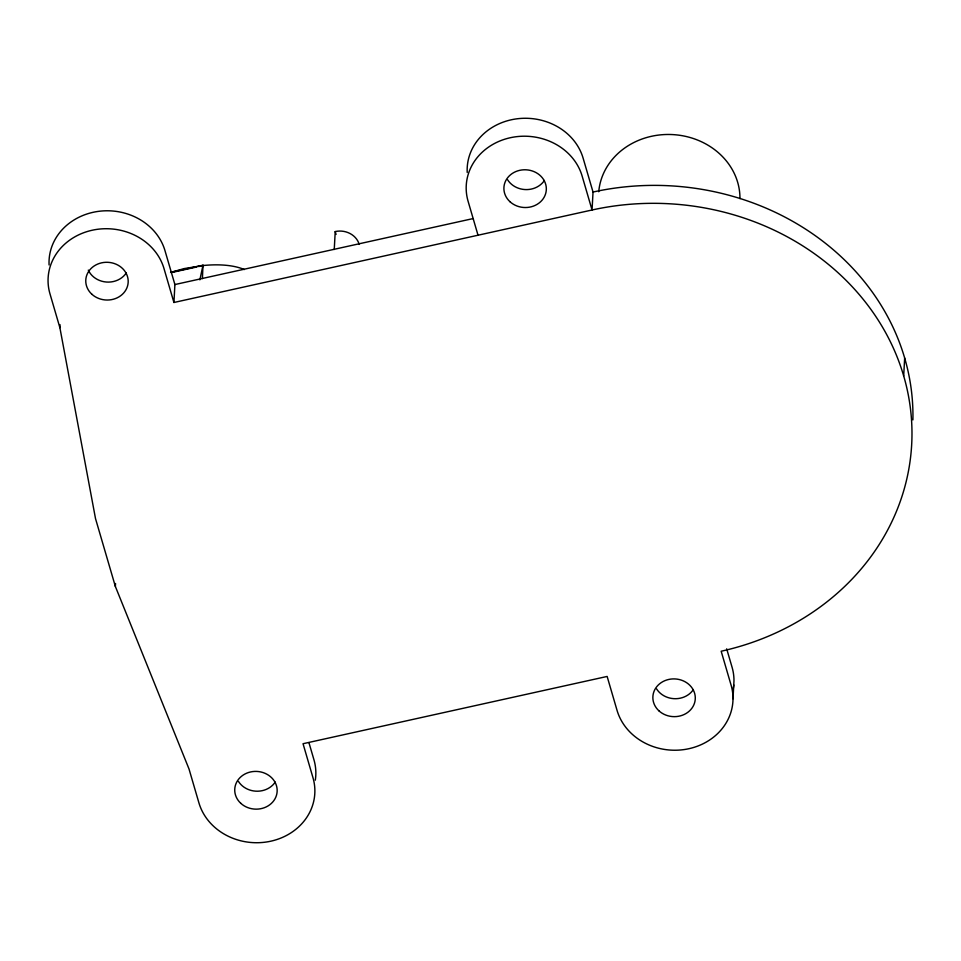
<?xml version="1.0" encoding="UTF-8"?>
<svg xmlns="http://www.w3.org/2000/svg" width="961" height="961" viewBox="0 0 961 961"><rect width="100%" height="100%" fill="white"/><g stroke="black" fill="none" stroke-linecap="round" stroke-linejoin="round"><path stroke-width="1.44" d="M904.661 358.009L903.688 375.943A255.446 227.204 3.1 0 1 721.17 651.222L731.093 685.157A58.945 52.435 3.1 0 1 688.977 748.691A58.945 52.435 3.1 0 1 617.058 710.395L607.136 676.448L303.039 743.718L312.962 777.665A58.945 52.435 3.1 0 1 270.846 841.187A58.945 52.435 3.1 0 1 198.927 802.891L189.005 768.956L115.368 586.474L95.511 518.592L59.894 327.713L60.05 324.722M115.368 586.474L115.536 583.495M903.688 375.943A255.446 227.204 3.1 0 0 592.06 209.991L173.929 302.487L174.902 284.552L164.968 250.605A58.945 52.435 3.1 0 0 99.103 211.276A58.945 52.435 3.1 0 0 49.083 264.96M202.399 278.582L202.999 265.2L170.83 272.311M334.248 249.5L335.221 231.565A19.652 17.478 3.1 0 1 359.186 244.322M467.214 172.463A58.945 52.435 3.1 0 1 517.234 118.768A58.945 52.435 3.1 0 1 583.099 158.109L593.033 192.044L592.06 209.991L582.126 176.043A58.945 52.435 3.1 0 0 510.219 137.747A58.945 52.435 3.1 0 0 468.091 201.269L478.025 235.217M733.015 698.767L733.976 680.832A58.945 52.435 3.1 0 0 732.066 667.222L726.684 648.843M199.864 279.855L202.999 265.2M170.541 272.431L184.164 268.587L203.768 265.464A78.598 34.284 -16.3 0 1 244.358 269.548M172.403 272.359L195.792 267.182M198.723 266.533L203.107 265.572M174.902 284.552L473.148 218.567M335.221 231.565L336.062 234.436M308.974 742.757L313.935 759.731A58.945 52.435 3.1 0 1 315.304 780.176M173.929 302.487L163.995 268.551A58.945 52.435 3.1 0 0 92.088 230.256A58.945 52.435 3.1 0 0 49.96 293.778L59.894 327.713M598.739 191.756A70.742 62.921 3.1 0 1 672.195 134.564A70.742 62.921 3.1 0 1 739.958 198.603M593.033 192.044A255.446 227.204 3.1 0 1 912.902 419.909M733.772 684.929A58.945 52.435 3.1 0 1 733.195 689.025M693.361 689.59A21.226 18.872 3.1 0 1 656.615 688.965M544.394 180.476A21.226 18.872 3.1 0 1 507.648 179.851M126.263 272.972A21.226 18.872 3.1 0 1 106.431 282.041A21.226 18.872 3.1 0 1 88.304 270.113M275.23 782.086A21.226 18.872 3.1 0 1 238.484 781.473M510.015 201.75A21.226 18.872 3.1 0 0 545.572 193.894A21.226 18.872 3.1 0 0 519.745 170.325A21.226 18.872 3.1 0 0 510.015 201.75M658.982 710.876A21.226 18.872 3.1 0 0 694.539 703.008A21.226 18.872 3.1 0 0 668.712 679.451A21.226 18.872 3.1 0 0 658.982 710.876M91.884 294.258A21.226 18.872 3.1 0 0 127.441 286.39A21.226 18.872 3.1 0 0 101.614 262.834A21.226 18.872 3.1 0 0 91.884 294.258M240.851 803.372A21.226 18.872 3.1 0 0 276.408 795.516A21.226 18.872 3.1 0 0 250.593 771.947A21.226 18.872 3.1 0 0 240.851 803.372"/></g></svg>
